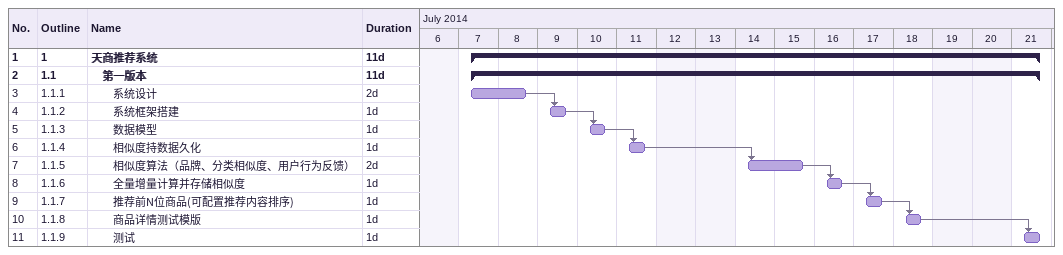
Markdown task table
| ID | WBS | Task | Duration | Start | Finish | Predecessors |
|---|---|---|---|---|---|---|
| 1 | 1 | **天商推荐系统** | 11d | 2014-07-07 | 2014-07-21 |  |
| 2 | 1.1 | **第一版本** | 11d | 2014-07-07 | 2014-07-21 |  |
| 3 | 1.1.1 | 系统设计 | 2d | 2014-07-07 | 2014-07-08 |  |
| 4 | 1.1.2 | 系统框架搭建 | 1d | 2014-07-09 | 2014-07-09 | 3 |
| 5 | 1.1.3 | 数据模型 | 1d | 2014-07-10 | 2014-07-10 | 4 |
| 6 | 1.1.4 | 相似度持数据久化 | 1d | 2014-07-11 | 2014-07-11 | 5 |
| 7 | 1.1.5 | 相似度算法（品牌、分类相似度、用户行为反馈） | 2d | 2014-07-14 | 2014-07-15 | 6 |
| 8 | 1.1.6 | 全量增量计算并存储相似度 | 1d | 2014-07-16 | 2014-07-16 | 7 |
| 9 | 1.1.7 | 推荐前N位商品(可配置推荐内容排序) | 1d | 2014-07-17 | 2014-07-17 | 8 |
| 10 | 1.1.8 | 商品详情测试模版 | 1d | 2014-07-18 | 2014-07-18 | 9 |
| 11 | 1.1.9 | 测试 | 1d | 2014-07-21 | 2014-07-21 | 10 |
